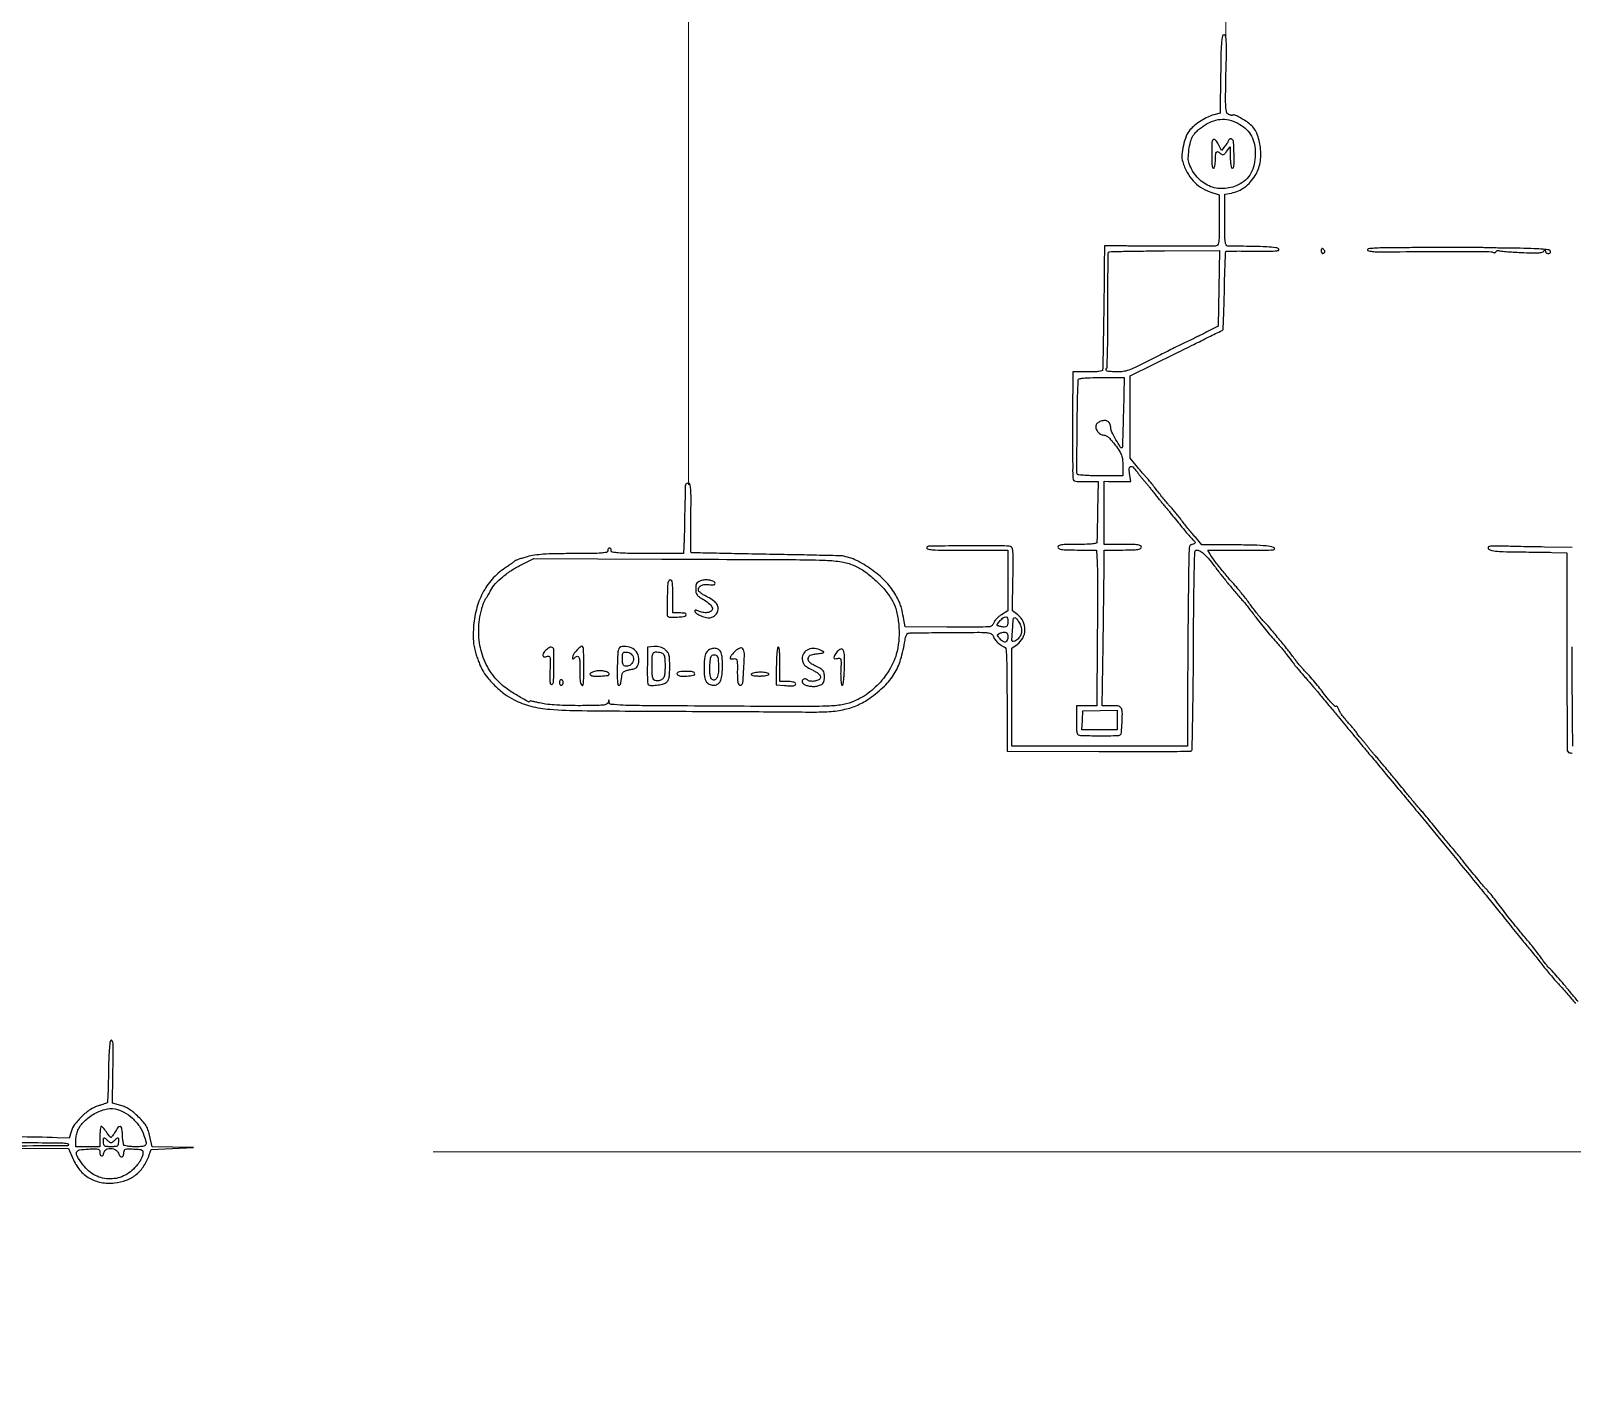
# Model space of a CAD drawing. Header units: millimetres. Extents: x 2712 to 3553, y 1367 to 1961.
# Drawn here: x 3155.6 to 3274.2, y 1607.5 to 1711.9 of the extents above; entities that cross this region are included whole.
import ezdxf

# ---------------------------------------------------------------- set-up
doc = ezdxf.new("R2010")
doc.units = ezdxf.units.MM

msp = doc.modelspace()

# ---------------------------------------------------------------- linework, layer by layer
at = {"lineweight": 15}
for p, q in [((3206.19, 1676.94), (3206.19, 1912.49)), ((3247.53, 1711.25), (3247.53, 1912.61)), ((3186.57, 1625.66), (3380.32, 1625.66))]:
    msp.add_line(p, q, dxfattribs=at)
for points in [[(3073.6, 1749.85, -0.000004), (3073.59, 1745.12, -0.000017)], [(3274.61, 1637.22, -0.00172), (3274.06, 1637.87, 0.002611), (3273.52, 1638.52, 0.003529), (3273.03, 1639.09, 0.002397), (3272.61, 1639.57, 0.038336), (3272.46, 1639.72, -0.040355), (3272.33, 1639.84, -0.010227), (3272.15, 1640.05, -0.010363), (3271.95, 1640.31, -0.010309), (3271.77, 1640.57, 0.013316), (3271.54, 1640.89, 0.005404), (3271.22, 1641.3, 0.005343), (3270.87, 1641.74, 0.006773), (3270.53, 1642.13, -0.007079), (3270.16, 1642.58, -0.003264), (3269.68, 1643.16, -0.003232), (3269.19, 1643.78, -0.004478), (3268.76, 1644.34, 0.003621), (3268.37, 1644.86, 0.004407), (3267.99, 1645.34, 0.003725), (3267.67, 1645.73, 0.030608), (3267.51, 1645.9, -0.026962), (3267.34, 1646.07, -0.002927), (3266.99, 1646.49, -0.003582), (3266.58, 1646.99, -0.002882), (3266.14, 1647.54, 0.001281), (3265.72, 1648.07, 0.001949), (3265.34, 1648.53, 0.000698), (3265.02, 1648.93, 0.050098), (3264.96, 1648.99, -0.046769), (3264.9, 1649.05, -0.000811), (3264.61, 1649.4, -0.002049), (3264.28, 1649.8, -0.001362), (3263.89, 1650.27, 0.001691), (3263.48, 1650.78, 0.001546), (3263.05, 1651.3, 0.001545), (3262.66, 1651.76, 0.00505), (3262.4, 1652.06, -0.00306), (3262.17, 1652.32, -0.001701), (3261.9, 1652.65, -0.001696), (3261.62, 1652.98, -0.002743), (3261.38, 1653.27, 0.001062), (3260.54, 1654.3, 0.001705), (3259.81, 1655.17, 0.001364), (3259.23, 1655.87, 0.015889), (3258.99, 1656.14, -0.01337), (3258.88, 1656.26, -0.00466), (3258.73, 1656.44, -0.004625), (3258.56, 1656.64, -0.005378), (3258.41, 1656.84, 0.003825), (3258.26, 1657.03, 0.004008), (3258.11, 1657.21, 0.003847), (3257.98, 1657.37, 0.017753), (3257.9, 1657.46, -0.020023), (3257.83, 1657.54, -0.006824), (3257.73, 1657.66, -0.006772), (3257.63, 1657.8, -0.007756), (3257.53, 1657.94, 0.017399), (3257.41, 1658.1, 0.005822), (3257.23, 1658.32, 0.005785), (3257.01, 1658.57, 0.006576), (3256.81, 1658.8, -0.017261), (3256.61, 1659.03, -0.016862), (3256.42, 1659.28, -0.017021), (3256.28, 1659.5, -0.058741), (3256.2, 1659.66, 0.028232), (3256.16, 1659.78, 0.05593), (3256.11, 1659.87, 0.097347), (3256.06, 1659.91, 0.34373), (3256.02, 1659.91, -0.386992), (3255.92, 1659.9, -0.02822), (3255.71, 1660.1, -0.022697), (3255.41, 1660.44, -0.00727), (3255.01, 1660.96, 0.009096), (3254.66, 1661.4, 0.006217), (3254.25, 1661.89, 0.006267), (3253.84, 1662.36, 0.011028), (3253.49, 1662.73, -0.0168), (3253.35, 1662.89, -0.006139), (3253.16, 1663.11, -0.006078), (3252.96, 1663.36, -0.007234), (3252.78, 1663.6, 0.010074), (3252.28, 1664.26, 0.004388), (3251.59, 1665.11, 0.004334), (3250.89, 1665.94, 0.011762), (3250.37, 1666.52, -0.013956), (3250.15, 1666.76, -0.006194), (3249.88, 1667.1, -0.006125), (3249.6, 1667.46, -0.008224), (3249.35, 1667.8, 0.008337), (3249.1, 1668.14, 0.00573), (3248.8, 1668.52, 0.005777), (3248.51, 1668.88, 0.011693), (3248.27, 1669.16, -0.009817), (3247.69, 1669.81, -0.007485), (3247.08, 1670.55, -0.006398), (3246.55, 1671.24, -0.039828), (3246.31, 1671.61), (3246.14, 1671.93), (3248.64, 1671.91, 0.003356), (3249.61, 1671.91, 0.005305), (3250.44, 1671.92, 0.001572), (3251.15, 1671.94, 0.190224), (3251.23, 1671.98, 0.577041), (3251.19, 1672.13, 0.037931), (3250.63, 1672.24, 0.021536), (3249.66, 1672.3, 0.006401), (3248.16, 1672.32), (3245.68, 1672.32), (3245.2, 1672.88, -0.006476), (3244.97, 1673.14, -0.002992), (3244.68, 1673.5, -0.002963), (3244.38, 1673.87, -0.004112), (3244.12, 1674.21, 0.005169), (3243.87, 1674.54, 0.005142), (3243.61, 1674.85, 0.005047), (3243.38, 1675.12, 0.020015), (3243.23, 1675.28, -0.021945), (3243.08, 1675.45, -0.004534), (3242.82, 1675.76, -0.004758), (3242.53, 1676.12, -0.004467), (3242.24, 1676.49, 0.002782), (3241.96, 1676.85, 0.004016), (3241.71, 1677.17, 0.002128), (3241.5, 1677.43, 0.064054), (3241.44, 1677.49, -0.053074), (3241.37, 1677.55, -0.002632), (3241.19, 1677.75, -0.004223), (3240.98, 1678, -0.003038), (3240.75, 1678.27), (3240.17, 1678.98), (3240.17, 1682.15), (3240.17, 1685.32), (3243.69, 1687.06, 0.00039), (3245.05, 1687.73, 0.000631), (3246.2, 1688.31, 0.00008), (3247.23, 1688.82, 0.049247), (3247.29, 1688.85, 0.220434), (3247.31, 1688.91, 0.000559), (3247.35, 1689.76, 0.003288), (3247.38, 1690.72, 0.002025), (3247.41, 1691.86, -0.002056), (3247.43, 1692.99, -0.003307), (3247.47, 1693.96, -0.000649), (3247.5, 1694.81, -0.181805), (3247.53, 1694.88, -0.19877), (3247.59, 1694.9, -0.001371), (3248.19, 1694.92, -0.005019), (3248.88, 1694.92, -0.003155), (3249.68, 1694.92, 0.003133), (3250.75, 1694.91, 0.019513), (3251.3, 1694.93, 0.054094), (3251.56, 1694.97, 0.567169), (3251.59, 1695.06, 0.170707), (3251.37, 1695.17, 0.011853), (3250.67, 1695.23, 0.010264), (3249.58, 1695.27, 0.002152), (3247.68, 1695.3, -0.27825), (3247.55, 1695.39, -0.087217), (3247.47, 1695.63, -0.028309), (3247.44, 1696.12, -0.002839), (3247.43, 1697.3), (3247.43, 1699.28), (3247.95, 1699.38, 0.05696), (3248.48, 1699.54, 0.055081), (3248.97, 1699.82, 0.052336), (3249.4, 1700.22, 0.042936), (3249.77, 1700.72, 0.096721), (3250.15, 1701.7, 0.070763), (3250.18, 1702.87, 0.073258), (3249.9, 1703.97, 0.124321), (3249.33, 1704.71, 0.026617), (3248.96, 1704.97, 0.022339), (3248.55, 1705.21, 0.014405), (3248.16, 1705.39, 0.310471), (3248.05, 1705.37, -0.184197), (3248, 1705.35, -0.054583), (3247.92, 1705.36, -0.046703), (3247.82, 1705.38, -0.03586), (3247.72, 1705.43, -0.212247), (3247.58, 1705.61, -0.046107), (3247.52, 1706.01, -0.0184), (3247.5, 1706.75, -0.001803), (3247.53, 1708.56, 0.001862), (3247.57, 1710.29, 0.016695), (3247.55, 1711.05, 0.036336), (3247.5, 1711.45, 0.357557), (3247.38, 1711.55, 0.352189), (3247.25, 1711.45, 0.03253), (3247.19, 1711.03, 0.016374), (3247.14, 1710.25, 0.002), (3247.12, 1708.53), (3247.08, 1705.51), (3246.6, 1705.39, 0.047694), (3246.13, 1705.22, 0.029994), (3245.61, 1704.93, 0.029878), (3245.13, 1704.59, 0.044863), (3244.76, 1704.23, 0.084129), (3244.47, 1703.75, 0.036834), (3244.25, 1703.04, 0.03667), (3244.14, 1702.31, 0.096452), (3244.2, 1701.79, 0.044395), (3244.54, 1700.97, 0.063217), (3245, 1700.32, 0.066662), (3245.57, 1699.83, 0.056834), (3246.29, 1699.48), (3247.01, 1699.23), (3247.01, 1697.27, -0.002225), (3247, 1695.98, -0.038127), (3246.96, 1695.56, -0.161391), (3246.87, 1695.37, -0.187861), (3246.69, 1695.3, -0.006888), (3245.77, 1695.29, -0.000416), (3243, 1695.29, -0.000076), (3239.97, 1695.3, -0.045967), (3239.8, 1695.32, 0.041192), (3239.71, 1695.32, 0.003307), (3239.49, 1695.33, 0.004449), (3239.22, 1695.33, 0.0034), (3238.92, 1695.32), (3238.18, 1695.31), (3238.17, 1693.77, -0.002418), (3238.16, 1692.22, -0.000445), (3238.11, 1689.36, -0.000153), (3238.06, 1686.28, -0.011845), (3238.04, 1685.79, -0.300435), (3237.98, 1685.71, -0.046398), (3237.76, 1685.66, -0.029773), (3237.42, 1685.62, -0.008605), (3236.89, 1685.62), (3235.75, 1685.62), (3235.74, 1684.01, 0.001219), (3235.73, 1682.58, 0.000423), (3235.73, 1680.52, 0.000327), (3235.74, 1678.5, 0.002863), (3235.74, 1677.6, 0.063445), (3235.78, 1677.37, 0.235072), (3235.87, 1677.26, 0.089772), (3236.08, 1677.21, 0.005572), (3236.72, 1677.21), (3237.7, 1677.21), (3237.66, 1674.96, -0.000115), (3237.64, 1674.09, -0.00017), (3237.62, 1673.33, -0.000073), (3237.61, 1672.67, -0.003512), (3237.61, 1672.54, -0.331366), (3237.54, 1672.45, -0.034649), (3237.27, 1672.4, -0.023534), (3236.82, 1672.37, -0.005974), (3236.1, 1672.36, 0.004841), (3235.3, 1672.35, 0.030643), (3234.89, 1672.32, 0.072528), (3234.68, 1672.26, 0.292784), (3234.61, 1672.15, 0.291794), (3234.68, 1672.04, 0.073156), (3234.89, 1671.98, 0.030878), (3235.3, 1671.94, 0.004893), (3236.09, 1671.93), (3237.58, 1671.93), (3237.62, 1670.97, -0.011051), (3237.64, 1670.36, -0.000999), (3237.65, 1668.82, -0.001296), (3237.64, 1666.98, -0.001013), (3237.63, 1664.99), (3237.59, 1659.96), (3236.81, 1659.96), (3236.03, 1659.96), (3236.03, 1658.82, 0.004947), (3236.04, 1658.11, 0.063176), (3236.08, 1657.84, 0.199794), (3236.17, 1657.72, 0.121143), (3236.35, 1657.67, 0.004136), (3237.5, 1657.65, 0.006916), (3238.47, 1657.65, 0.002691), (3239.28, 1657.67, 0.191816), (3239.4, 1657.72, 0.176938), (3239.49, 1657.91, 0.007236), (3239.54, 1658.65, 0.011119), (3239.56, 1659.37, 0.078128), (3239.51, 1659.71, 0.133318), (3239.43, 1659.83, 0.109011), (3239.3, 1659.91, 0.061011), (3239.08, 1659.95, 0.015546), (3238.72, 1659.96), (3238.01, 1659.96), (3238.08, 1664.56, 0.000232), (3238.11, 1666.42, 0.00026), (3238.13, 1668.21, 0.000239), (3238.15, 1669.74, 0.001389), (3238.16, 1670.54), (3238.17, 1671.93), (3239.6, 1671.93, 0.005163), (3240.36, 1671.94, 0.032071), (3240.75, 1671.98, 0.076301), (3240.95, 1672.04, 0.286822), (3241.02, 1672.15, 0.286822), (3240.95, 1672.26, 0.076301), (3240.75, 1672.32, 0.032071), (3240.36, 1672.35, 0.005163), (3239.6, 1672.36), (3238.17, 1672.36), (3238.17, 1674.79), (3238.17, 1677.23), (3238.49, 1677.2, 0.013752), (3238.66, 1677.19, 0.003946), (3238.92, 1677.19, 0.003968), (3239.22, 1677.19, 0.00421), (3239.51, 1677.19), (3240.2, 1677.21), (3240.13, 1677.68, -0.030813), (3240.08, 1678.17, -0.291513), (3240.18, 1678.34, -0.325643), (3240.37, 1678.32, -0.034622), (3240.67, 1677.96, 0.00298), (3240.84, 1677.74, 0.003279), (3241.01, 1677.53, 0.003056), (3241.15, 1677.36, 0.016593), (3241.23, 1677.26, -0.014416), (3241.31, 1677.17, -0.002572), (3241.46, 1676.99, -0.002778), (3241.63, 1676.78, -0.002503), (3241.8, 1676.56, 0.00276), (3242, 1676.31, 0.001878), (3242.21, 1676.04, 0.001892), (3242.43, 1675.78, 0.003801), (3242.6, 1675.57, -0.00335), (3242.8, 1675.33, -0.000727), (3243.15, 1674.91, -0.000758), (3243.54, 1674.42, -0.000725), (3243.95, 1673.93, 0.003491), (3244.33, 1673.46, 0.005254), (3244.67, 1673.06, 0.002265), (3244.97, 1672.72, 0.11293), (3245.04, 1672.67, -0.153526), (3245.13, 1672.59, -0.223371), (3245.15, 1672.49, -0.192456), (3245.07, 1672.4, -0.12472), (3244.94, 1672.36, 0.113347), (3244.86, 1672.34, 0.092906), (3244.78, 1672.29, 0.086824), (3244.73, 1672.21, 0.082765), (3244.71, 1672.11, 0.013963), (3244.67, 1671.15, 0.000973), (3244.63, 1668.43, 0.001429), (3244.6, 1665.28, 0.001259), (3244.58, 1662), (3244.58, 1656.84), (3237.81, 1656.84), (3231.05, 1656.85), (3231.06, 1660.61), (3231.07, 1664.38), (3231.47, 1664.66, 0.116196), (3231.9, 1665.16, 0.118982), (3232.07, 1665.79, 0.118001), (3231.93, 1666.43, 0.112979), (3231.51, 1666.95), (3231.12, 1667.26), (3231.15, 1669.74, 0.001613), (3231.16, 1671.39, 0.029993), (3231.13, 1671.91, 0.134365), (3231.04, 1672.14, 0.225003), (3230.86, 1672.23, 0.009079), (3229.4, 1672.26, 0.002683), (3227.15, 1672.25, 0.000322), (3224.66, 1672.22, 0.196078), (3224.54, 1672.17, 0.550451), (3224.57, 1672.03, 0.065024), (3224.95, 1671.95, 0.019359), (3225.82, 1671.91, 0.002456), (3227.69, 1671.91), (3230.76, 1671.92), (3230.76, 1669.59), (3230.76, 1667.25), (3230.27, 1666.95, 0.028163), (3230.07, 1666.82, 0.028285), (3229.9, 1666.66, 0.029485), (3229.76, 1666.5, 0.09182), (3229.69, 1666.38, -0.049139), (3229.65, 1666.28, -0.042544), (3229.58, 1666.17, -0.044707), (3229.5, 1666.09, -0.088197), (3229.43, 1666.05, -0.087088), (3229.28, 1666.02, -0.001119), (3228.36, 1666, -0.003214), (3227.29, 1666, -0.002098), (3226.05, 1666), (3222.86, 1666.02), (3222.75, 1666.59, 0.006056), (3222.62, 1667.28, 0.028376), (3222.51, 1667.67, 0.03495), (3222.38, 1668, 0.012455), (3222.13, 1668.46, 0.062475), (3221.42, 1669.43, 0.042265), (3220.4, 1670.34, 0.042459), (3219.25, 1671.06, 0.06611), (3218.15, 1671.45, 0.045749), (3217.93, 1671.48, 0.000419), (3216.27, 1671.52, 0.001425), (3214.37, 1671.56, 0.00092), (3212.16, 1671.6, -0.000861), (3209.97, 1671.64, -0.001413), (3208.12, 1671.68, -0.000123), (3206.46, 1671.72, -0.177557), (3206.4, 1671.74, -0.210744), (3206.38, 1671.79, -0.000644), (3206.37, 1672.55, -0.003479), (3206.37, 1673.41, -0.00215), (3206.38, 1674.43, 0.0022), (3206.39, 1675.94, 0.018989), (3206.37, 1676.61, 0.043689), (3206.31, 1676.97, 0.343746), (3206.19, 1677.06, 0.077446), (3206.1, 1677.05, 0.08623), (3206.03, 1677.01, 0.09528), (3205.97, 1676.95, 0.122323), (3205.95, 1676.89, 0.006806), (3205.95, 1676.76, 0.000174), (3205.94, 1676.17, 0.000371), (3205.92, 1675.49, 0.000253), (3205.9, 1674.71, -0.000497), (3205.89, 1673.91, -0.00058), (3205.87, 1673.15, -0.000513), (3205.85, 1672.5, -0.003522), (3205.84, 1672.19), (3205.82, 1671.65), (3203.04, 1671.66, -0.002418), (3201.54, 1671.67, -0.015796), (3200.79, 1671.71, -0.025491), (3200.35, 1671.76, -0.362972), (3200.26, 1671.87, 0.068514), (3200.25, 1671.95, 0.084902), (3200.22, 1672.02, 0.099843), (3200.17, 1672.06, 0.141003), (3200.12, 1672.08, 0.148195), (3200.07, 1672.06, 0.098894), (3200.02, 1672.01, 0.082425), (3199.99, 1671.94, 0.064853), (3199.98, 1671.86, -0.351729), (3199.88, 1671.75, -0.034471), (3199.5, 1671.69, -0.017663), (3198.8, 1671.66, -0.002366), (3197.31, 1671.65, 0.004186), (3195.95, 1671.64, 0.012733), (3195.03, 1671.6, 0.018518), (3194.35, 1671.53, 0.03203), (3193.79, 1671.41, 0.006187), (3193.45, 1671.31, 0.008898), (3193.16, 1671.22, 0.005349), (3192.91, 1671.13, 0.126002), (3192.85, 1671.09, -0.055641), (3192.8, 1671.04, -0.002575), (3192.59, 1670.89, -0.004245), (3192.35, 1670.72, -0.003031), (3192.07, 1670.53, 0.063648), (3191.1, 1669.69, 0.060682), (3190.36, 1668.62, 0.05794), (3189.88, 1667.35, 0.049409), (3189.66, 1665.94, 0.012645), (3189.64, 1665.32, 0.024115), (3189.66, 1664.83, 0.027928), (3189.73, 1664.39, 0.026004), (3189.84, 1663.95, 0.009024), (3189.96, 1663.62, 0.007367), (3190.09, 1663.27, 0.007454), (3190.22, 1662.95, 0.019319), (3190.33, 1662.72, 0.055256), (3190.74, 1662.12, 0.027898), (3191.37, 1661.44, 0.027719), (3192.09, 1660.83, 0.044281), (3192.78, 1660.41, 0.054947), (3194.07, 1659.92, 0.044091), (3195.53, 1659.68, 0.015975), (3197.99, 1659.58, 0.001221), (3204.64, 1659.53, -0.000142), (3208.29, 1659.52, -0.000187), (3211.62, 1659.5, -0.000135), (3214.41, 1659.48, -0.001802), (3215.44, 1659.47, 0.018522), (3217.02, 1659.51, 0.040746), (3218.22, 1659.68, 0.050236), (3219.21, 1660.01, 0.048161), (3220.13, 1660.53, 0.035908), (3221.26, 1661.47, 0.065544), (3222.02, 1662.4, 0.064387), (3222.51, 1663.51, 0.033483), (3222.85, 1664.99, -0.028889), (3222.89, 1665.19, -0.040246), (3222.96, 1665.37, -0.045804), (3223.03, 1665.5, -0.213737), (3223.11, 1665.54, -0.023747), (3223.24, 1665.55, -0.000255), (3224.14, 1665.56, -0.000806), (3225.18, 1665.58, -0.000524), (3226.39, 1665.59, -0.001419), (3228.41, 1665.6, -0.02183), (3229.1, 1665.58, -0.075549), (3229.44, 1665.5, -0.208101), (3229.62, 1665.32, 0.067139), (3229.75, 1665.07, 0.042797), (3229.97, 1664.82, 0.043055), (3230.23, 1664.61, 0.073447), (3230.47, 1664.49, -0.295807), (3230.6, 1664.35, -0.016702), (3230.65, 1663.73, -0.01164), (3230.68, 1662.67, -0.001561), (3230.69, 1660.45), (3230.69, 1656.47), (3237.74, 1656.44, 0.001428), (3240.45, 1656.43, 0.002328), (3242.74, 1656.44, 0.000307), (3244.79, 1656.46, 0.196136), (3244.89, 1656.51, 0.193921), (3244.93, 1656.61, 0.000263), (3244.97, 1658.81, 0.002142), (3245.01, 1661.29, 0.001312), (3245.03, 1664.21, -0.001417), (3245.05, 1667.31, -0.002938), (3245.08, 1669.74, -0.000472), (3245.13, 1671.78, -0.253761), (3245.19, 1671.88, -0.249971), (3245.42, 1671.9, -0.065738), (3245.75, 1671.7, -0.042573), (3246.15, 1671.3, -0.016382), (3246.65, 1670.68, 0.005008), (3247.15, 1670.03, 0.005237), (3247.66, 1669.39, 0.004934), (3248.21, 1668.74, 0.00356), (3248.84, 1668.02, -0.010119), (3249.03, 1667.8, -0.003525), (3249.28, 1667.47, -0.003499), (3249.56, 1667.11, -0.004074), (3249.82, 1666.76, 0.006063), (3250.26, 1666.19, 0.008075), (3250.67, 1665.68, 0.008517), (3251.07, 1665.21, 0.008289), (3251.5, 1664.75, -0.013715), (3251.63, 1664.6, -0.005018), (3251.82, 1664.37, -0.00497), (3252.02, 1664.12, -0.005931), (3252.21, 1663.88, 0.00249), (3252.62, 1663.34, 0.007223), (3252.91, 1662.97, 0.007909), (3253.19, 1662.63, 0.003517), (3253.58, 1662.18, -0.001645), (3253.8, 1661.93, -0.001358), (3254.03, 1661.67, -0.001371), (3254.24, 1661.42, -0.00367), (3254.39, 1661.25, -0.000099), (3254.56, 1661.04, -0.000018), (3254.88, 1660.66, -0.000019), (3255.25, 1660.21, -0.000017), (3255.64, 1659.75, -0.000054), (3256.26, 1659, -0.000097), (3256.77, 1658.38, -0.000082), (3257.34, 1657.7, -0.000027), (3258.17, 1656.7, 0.000458), (3258.43, 1656.38, 0.000187), (3258.8, 1655.94, 0.000185), (3259.19, 1655.48, 0.000237), (3259.55, 1655.05, -0.000362), (3260.78, 1653.57, -0.000492), (3261.89, 1652.24, -0.000544), (3262.89, 1651.03, -0.000724), (3263.8, 1649.93, -0.000172), (3265.77, 1647.53, -0.000579), (3267.05, 1645.96, -0.000868), (3268, 1644.8, -0.001356), (3268.81, 1643.79, 0.000851), (3269.27, 1643.22, 0.000665), (3269.78, 1642.6, 0.000672), (3270.24, 1642.02, 0.001645), (3270.59, 1641.6, -0.002334), (3270.91, 1641.22, -0.001561), (3271.26, 1640.78, -0.001572), (3271.61, 1640.35, -0.003093), (3271.88, 1640, 0.007549), (3272.14, 1639.67, 0.004418), (3272.47, 1639.28, 0.004417), (3272.8, 1638.89, 0.007486), (3273.09, 1638.58, -0.006459), (3273.38, 1638.26, -0.003431), (3273.74, 1637.85, -0.003414), (3274.09, 1637.43, -0.005293), (3274.4, 1637.06, 0.004002)], [(3274.16, 1672.13), (3272.02, 1672.16, -0.000967), (3271.12, 1672.17, -0.00089), (3270.2, 1672.19, -0.000888), (3269.38, 1672.21, -0.002944), (3268.84, 1672.23, 0.007775), (3268.44, 1672.23, 0.011529), (3268.09, 1672.23, 0.006812), (3267.8, 1672.21, 0.181125), (3267.73, 1672.18, 0.430839), (3267.73, 1672.02, 0.133118), (3267.97, 1671.9, 0.038715), (3268.57, 1671.82, 0.008103), (3269.63, 1671.79, -0.000524), (3270.41, 1671.78, -0.00042), (3271.25, 1671.77, -0.000424), (3272.02, 1671.76, -0.001079), (3272.59, 1671.75), (3273.73, 1671.72), (3273.74, 1664.24, 0.00024), (3273.75, 1661.35, 0.00038), (3273.76, 1658.88, 0.000076), (3273.77, 1656.7, 0.018475), (3273.78, 1656.51, 0.282869), (3273.88, 1656.37, 0.070639), (3274.16, 1656.3, 0.024401)], [(3274.2, 1656.85, -0.000151), (3274.18, 1659.07, -0.001627), (3274.16, 1661.56, -0.000991), (3274.16, 1664.49)], [(3152.02, 1626.4, -0.00009), (3157.13, 1626.35, -0.005863), (3158.02, 1626.34, -0.031564), (3158.41, 1626.3, -0.368206), (3158.51, 1626.19, -0.412625), (3158.44, 1626.12, -0.000034), (3150.01, 1626.07, -0.000778)], [(3124.77, 1625.94), (3158.51, 1625.9), (3158.84, 1625.15, 0.067642), (3159.39, 1624.25, 0.08785), (3160.12, 1623.63, 0.08875), (3161.02, 1623.3, 0.07056), (3162.05, 1623.26, 0.065407), (3162.96, 1623.47, 0.078768), (3163.73, 1623.91, 0.078582), (3164.32, 1624.57, 0.064715), (3164.73, 1625.42), (3164.87, 1625.83), (3166.5, 1625.91), (3168.13, 1625.99), (3166.53, 1626.02), (3164.94, 1626.04), (3164.78, 1626.83, 0.028237), (3164.66, 1627.27, 0.052717), (3164.51, 1627.61, 0.046643), (3164.28, 1627.93, 0.017671), (3163.9, 1628.33, 0.019862), (3163.54, 1628.67, 0.032063), (3163.2, 1628.92, 0.036745), (3162.88, 1629.1, 0.0424), (3162.54, 1629.22), (3161.9, 1629.39), (3161.93, 1631.53, 0.000948), (3161.95, 1633.4, 0.017158), (3161.94, 1633.99, 0.113202), (3161.88, 1634.2, 0.497383), (3161.77, 1634.21, 0.171852), (3161.7, 1634.07, 0.007442), (3161.65, 1633.49, 0.010695), (3161.61, 1632.74, 0.005019), (3161.59, 1631.77, -0.002674), (3161.57, 1630.89, -0.004305), (3161.55, 1630.14, -0.000956), (3161.52, 1629.48, -0.217864), (3161.49, 1629.43, -0.082481), (3161.44, 1629.4, -0.003985), (3161.26, 1629.34, -0.006407), (3161.05, 1629.27, -0.004567), (3160.8, 1629.19, 0.081187), (3160.2, 1628.91, 0.039695), (3159.55, 1628.38, 0.039689), (3158.99, 1627.75, 0.093127), (3158.71, 1627.2), (3158.57, 1626.71), (3157.65, 1626.74, 0.005226), (3154.56, 1626.8, 0.000148), (3141.27, 1626.93, 0.000324)]]:
    msp.add_lwpolyline(points, format="xyb")
for points in [[(3244.99, 1703.77, -0.05649), (3245.13, 1703.96, -0.021586), (3245.36, 1704.2, -0.02105), (3245.64, 1704.43, -0.024229), (3245.93, 1704.62, -0.057203), (3246.6, 1704.94, -0.076673), (3247.26, 1705.05, -0.077386), (3247.92, 1704.96, -0.059554), (3248.59, 1704.66, -0.06096), (3249.13, 1704.25, -0.079952), (3249.5, 1703.75, -0.074887), (3249.71, 1703.14, -0.046443), (3249.78, 1702.37, -0.050146), (3249.69, 1701.56, -0.075499), (3249.44, 1700.9, -0.082465), (3249.03, 1700.38, -0.073499), (3248.46, 1700, -0.098679), (3247.32, 1699.72, -0.115352), (3246.23, 1699.92, -0.112338), (3245.32, 1700.6, -0.089927), (3244.7, 1701.65, -0.093058), (3244.63, 1702.06, -0.028082), (3244.68, 1702.69, -0.028792), (3244.81, 1703.33, -0.069909)], [(3246.58, 1701.29, 0.31052), (3246.63, 1701.33, 0.036969), (3246.68, 1701.48, 0.033738), (3246.71, 1701.69, 0.020945), (3246.72, 1701.93, -0.018487), (3246.74, 1702.36, -0.163092), (3246.81, 1702.53, -0.358829), (3246.93, 1702.55, -0.064066), (3247.13, 1702.4, 0.094252), (3247.23, 1702.33, 0.198205), (3247.33, 1702.33, 0.113218), (3247.43, 1702.4, 0.022305), (3247.58, 1702.57), (3247.86, 1702.93), (3247.86, 1702.11, 0.016355), (3247.87, 1701.8, 0.026672), (3247.9, 1701.53, 0.025012), (3247.95, 1701.33, 0.335508), (3248, 1701.29, 0.405624), (3248.14, 1701.42, 0.010412), (3248.15, 1702.36, 0.011629), (3248.11, 1703.29, 0.244314), (3247.98, 1703.52, 0.087829), (3247.91, 1703.55, 0.117446), (3247.84, 1703.54, 0.12886), (3247.79, 1703.51, 0.118537), (3247.75, 1703.46, -0.04958), (3247.71, 1703.37, -0.013339), (3247.64, 1703.25, -0.013374), (3247.54, 1703.11, -0.013477), (3247.44, 1702.98), (3247.19, 1702.66), (3246.95, 1703.12, 0.029269), (3246.85, 1703.29, 0.047252), (3246.74, 1703.42, 0.061804), (3246.64, 1703.5, 0.280613), (3246.57, 1703.5, 0.250896), (3246.45, 1703.29, 0.009172), (3246.44, 1702.35, 0.008168), (3246.46, 1701.41, 0.403876)], [(3254.99, 1694.74, 0.092995), (3255.04, 1694.75, 0.096318), (3255.09, 1694.78, 0.099231), (3255.12, 1694.82, 0.105429), (3255.13, 1694.87, 0.089642), (3255.12, 1694.93, 0.053229), (3255.09, 1694.99, 0.051032), (3255.04, 1695.05, 0.06081), (3254.99, 1695.09, 0.139169), (3254.93, 1695.11, 0.191142), (3254.89, 1695.09, 0.138808), (3254.86, 1695.04, 0.066118), (3254.84, 1694.96, 0.062283), (3254.86, 1694.87, 0.080552), (3254.89, 1694.8, 0.097988), (3254.93, 1694.75, 0.153634)], [(3259.01, 1694.87, 0.002041), (3259.33, 1694.87, 0.000599), (3259.82, 1694.87, 0.000601), (3260.37, 1694.87, 0.000645), (3260.9, 1694.87, -0.000399), (3264.74, 1694.88, -0.002638), (3266.66, 1694.88, -0.00151), (3267.91, 1694.87, -0.135752), (3268.09, 1694.81, 0.108939), (3268.15, 1694.79, 0.099762), (3268.21, 1694.8, 0.095336), (3268.27, 1694.83, 0.089947), (3268.31, 1694.88, -0.075347), (3268.36, 1694.93, -0.08895), (3268.41, 1694.96, -0.100708), (3268.47, 1694.97, -0.129119), (3268.52, 1694.96, 0.114621), (3268.61, 1694.93, 0.002489), (3269.07, 1694.88, 0.005566), (3269.62, 1694.84, 0.003713), (3270.24, 1694.81, 0.005329), (3271.05, 1694.77, 0.022105), (3271.53, 1694.78, 0.033735), (3271.84, 1694.82, 0.205535), (3271.97, 1694.91, -0.013971), (3272.03, 1695, -0.229205), (3272.06, 1695.02, -0.394184), (3272.08, 1695, -0.026236), (3272.09, 1694.91, 0.125291), (3272.1, 1694.85, 0.099417), (3272.15, 1694.79, 0.089023), (3272.23, 1694.75, 0.077267), (3272.31, 1694.74, 0.081814), (3272.4, 1694.75, 0.123964), (3272.46, 1694.79, 0.143626), (3272.49, 1694.85, 0.126183), (3272.48, 1694.91, 0.280797), (3272.37, 1695, 0.015793), (3271.92, 1695.06, 0.015019), (3271.24, 1695.1, 0.003957), (3270.15, 1695.13, -0.000249), (3269.26, 1695.14, -0.000348), (3268.47, 1695.15, -0.000209), (3267.8, 1695.17, -0.004538), (3267.6, 1695.17, 0.008298), (3267.18, 1695.18, 0.000169), (3265.08, 1695.19, 0.000185), (3263, 1695.19, 0.007449), (3262.54, 1695.18, -0.005482), (3262.39, 1695.18, -0.000199), (3261.81, 1695.18, -0.000364), (3261.13, 1695.17, -0.000256), (3260.37, 1695.17, 0.005495), (3259.54, 1695.16, 0.01282), (3258.93, 1695.13, 0.007907), (3258.47, 1695.09, 0.383002), (3258.41, 1695.02, 0.299924), (3258.44, 1694.97, 0.040392), (3258.59, 1694.92, 0.035761), (3258.78, 1694.89, 0.022395)], [(3238.45, 1690.38, -0.001556), (3238.45, 1692.07, -0.002531), (3238.46, 1693.5, -0.000364), (3238.48, 1694.77, -0.194876), (3238.51, 1694.84, -0.192767), (3238.58, 1694.87, -0.000388), (3239.8, 1694.9, -0.002605), (3241.18, 1694.92, -0.001603), (3242.8, 1694.93), (3247.02, 1694.96), (3246.98, 1692.05), (3246.94, 1689.14), (3246.06, 1688.7, -0.00138), (3245.7, 1688.51, -0.001417), (3245.35, 1688.34, -0.00137), (3245.04, 1688.18, -0.006001), (3244.85, 1688.1, 0.006606), (3244.4, 1687.88, 0.00117), (3243.55, 1687.47, 0.00116), (3242.5, 1686.94, 0.000718), (3241.26, 1686.31, -0.007344), (3240.43, 1685.91, -0.036184), (3239.94, 1685.72, -0.053315), (3239.53, 1685.64, -0.029366), (3239.01, 1685.63, -0.009159), (3238.6, 1685.65, -0.051874), (3238.39, 1685.69, -0.191297), (3238.31, 1685.75, -0.316872), (3238.32, 1685.83, 0.165348), (3238.38, 1686, 0.002096), (3238.42, 1687.13, 0.005313), (3238.44, 1688.55, 0.002471)], [(3236.17, 1685.01, -0.339215), (3236.24, 1685.1, -0.027523), (3236.56, 1685.15, -0.020205), (3237.08, 1685.18, -0.004904), (3237.93, 1685.19), (3239.69, 1685.19), (3239.64, 1682.52, -0.001528), (3239.61, 1681.5, -0.002485), (3239.59, 1680.63, -0.000359), (3239.56, 1679.85, -0.189087), (3239.54, 1679.81, -0.481633), (3239.43, 1679.82, -0.00877), (3239.07, 1680.41, -0.014071), (3238.75, 1681, -0.106601), (3238.67, 1681.3, 0.04255), (3238.66, 1681.44, 0.034587), (3238.62, 1681.57, 0.0358), (3238.56, 1681.7, 0.072431), (3238.5, 1681.78, 0.179567), (3238.29, 1681.88, 0.07916), (3237.99, 1681.85, 0.07814), (3237.7, 1681.73, 0.16425), (3237.55, 1681.55, 0.152309), (3237.53, 1681.3, 0.101105), (3237.65, 1681.04, 0.098335), (3237.87, 1680.84, 0.135186), (3238.13, 1680.77, -0.126727), (3238.31, 1680.72, -0.053255), (3238.51, 1680.58, -0.038214), (3238.74, 1680.34, -0.016179), (3239.02, 1679.99, -0.015503), (3239.34, 1679.53, -0.055796), (3239.5, 1679.21, -0.063569), (3239.57, 1678.89, -0.024347), (3239.6, 1678.42), (3239.6, 1677.63), (3237.91, 1677.63, -0.005785), (3237.26, 1677.64, -0.008787), (3236.69, 1677.67, -0.004215), (3236.21, 1677.7, -0.179453), (3236.12, 1677.74, -0.200338), (3236.06, 1677.87, -0.000269), (3236.08, 1680.77, -0.002436), (3236.11, 1683.37, -0.008966)], [(3190.29, 1667.4, -0.015563), (3190.37, 1667.65, -0.015512), (3190.46, 1667.9, -0.015543), (3190.55, 1668.11, -0.057083), (3190.63, 1668.23, 0.023836), (3190.71, 1668.34, 0.008998), (3190.81, 1668.5, 0.008889), (3190.91, 1668.68, 0.010711), (3191, 1668.85, -0.073352), (3191.34, 1669.33, -0.030349), (3191.91, 1669.87, -0.028775), (3192.62, 1670.39, -0.029747), (3193.38, 1670.82), (3194.29, 1671.27), (3204.15, 1671.23, -0.000193), (3214.14, 1671.19, -0.006203), (3216.57, 1671.15, -0.026763), (3217.84, 1671.04, -0.056954), (3218.78, 1670.8, -0.056744), (3219.57, 1670.4, -0.03183), (3220.42, 1669.74, -0.031211), (3221.21, 1668.96, -0.041914), (3221.81, 1668.15, -0.071234), (3222.13, 1667.44, -0.037208), (3222.33, 1666.48, -0.03533), (3222.39, 1665.42, -0.038585), (3222.29, 1664.4, -0.075298), (3221.87, 1663.13, -0.058796), (3221.07, 1661.91, -0.058125), (3219.99, 1660.9, -0.069397), (3218.76, 1660.24, -0.053189), (3217.88, 1660.01, -0.029472), (3216.77, 1659.92, -0.007747), (3214.7, 1659.89, -0.000314), (3207.21, 1659.93, -0.000658), (3202.84, 1659.96, -0.008108), (3201.17, 1659.99, -0.012839), (3200.26, 1660.06, -0.368763), (3200.1, 1660.21, 0.002113), (3200.09, 1660.38, 0.392517), (3200.08, 1660.39, 0.339035), (3200.07, 1660.38, 0.001923), (3200.02, 1660.21, -0.242134), (3199.9, 1660.07, -0.064494), (3199.6, 1660, -0.024387), (3199.04, 1659.97, -0.002636), (3197.72, 1659.96, -0.006125), (3196.71, 1659.98, -0.010499), (3195.87, 1660.02, -0.012255), (3195.2, 1660.08, -0.035993), (3194.74, 1660.17, 0.007076), (3194.45, 1660.24, 0.012122), (3194.21, 1660.29, 0.006002), (3194.01, 1660.32, 0.461705), (3193.99, 1660.3, -0.573313), (3193.89, 1660.25, -0.006082), (3193.07, 1660.72, -0.013198), (3192.27, 1661.23, -0.040145), (3191.77, 1661.63, -0.073002), (3190.82, 1662.8, -0.070275), (3190.24, 1664.21, -0.067669), (3190.06, 1665.78, -0.059962)], [(3204.67, 1666.78, 0.06978), (3204.77, 1666.77, 0.010024), (3204.97, 1666.76, 0.011217), (3205.21, 1666.77, 0.009372), (3205.47, 1666.78, 0.02575), (3205.91, 1666.84, 0.360879), (3206.01, 1666.96, 0.384615), (3205.91, 1667.07, 0.026312), (3205.47, 1667.09), (3204.99, 1667.09), (3204.99, 1668.31, 0.007363), (3204.98, 1669.08, 0.044762), (3204.94, 1669.48, 0.195914), (3204.84, 1669.61, 0.358377), (3204.72, 1669.6, 0.187046), (3204.6, 1669.32, 0.006708), (3204.56, 1668.15, 0.005122), (3204.55, 1666.95, 0.322394)], [(3207.18, 1666.86, 0.050812), (3207.59, 1666.74, 0.09795), (3207.93, 1666.74, 0.119569), (3208.19, 1666.86, 0.101732), (3208.39, 1667.1, 0.116434), (3208.48, 1667.43, 0.144584), (3208.4, 1667.73, 0.100954), (3208.13, 1668.02, 0.038197), (3207.66, 1668.31, -0.019333), (3207.39, 1668.46, -0.027028), (3207.17, 1668.61, -0.02595), (3207, 1668.75, -0.205989), (3206.96, 1668.84, -0.132823), (3207.02, 1669.06, -0.139965), (3207.18, 1669.21, -0.106452), (3207.43, 1669.28, -0.055812), (3207.76, 1669.27, 0.023385), (3207.97, 1669.24, 0.05814), (3208.12, 1669.25, 0.100154), (3208.21, 1669.29, 0.257091), (3208.24, 1669.35, 0.28902), (3208.15, 1669.5, 0.063872), (3207.84, 1669.6, 0.056984), (3207.46, 1669.63, 0.075323), (3207.12, 1669.56, 0.05197), (3206.93, 1669.47, 0.121167), (3206.82, 1669.36, 0.103842), (3206.76, 1669.2, 0.032193), (3206.75, 1668.95, 0.047818), (3206.77, 1668.67, 0.112735), (3206.86, 1668.48, 0.08264), (3207.03, 1668.31, 0.017905), (3207.39, 1668.09, -0.04462), (3207.84, 1667.76, -0.152403), (3208.03, 1667.46, -0.305164), (3207.95, 1667.24, -0.133134), (3207.64, 1667.12, -0.040907), (3207.48, 1667.11, -0.028803), (3207.29, 1667.13, -0.029206), (3207.11, 1667.17, -0.052746), (3206.97, 1667.23, 0.021691), (3206.83, 1667.29, 0.100199), (3206.74, 1667.31, 0.237836), (3206.69, 1667.29, 0.16189), (3206.68, 1667.23, 0.204217), (3206.71, 1667.16, 0.034965), (3206.82, 1667.06, 0.033199), (3206.99, 1666.95, 0.024175)], [(3230.17, 1666.5, -0.043162), (3230.41, 1666.73, -0.190603), (3230.6, 1666.79, -0.297915), (3230.72, 1666.7, -0.085975), (3230.76, 1666.46, -0.052887), (3230.73, 1666.19, -0.179876), (3230.64, 1666.05, -0.176851), (3230.48, 1666, -0.050836), (3230.21, 1666.04, -0.012156), (3229.97, 1666.11, -0.301261), (3229.93, 1666.17, -0.199511), (3229.95, 1666.24, -0.005673)], [(3231.18, 1666.63, -0.274008), (3231.24, 1666.72, -0.283304), (3231.35, 1666.71, -0.080039), (3231.51, 1666.54, -0.02708), (3231.69, 1666.23, -0.087434), (3231.8, 1665.87, -0.099521), (3231.78, 1665.5, -0.103041), (3231.61, 1665.18, -0.100413), (3231.34, 1664.95, -0.065562), (3231.17, 1664.89, -0.383788), (3231.09, 1664.93, -0.097763), (3231.07, 1665.09, -0.004702), (3231.1, 1665.62, 0.00024), (3231.13, 1665.95, 0.000294), (3231.15, 1666.26, 0.000244), (3231.17, 1666.52, 0.00212)], [(3230.63, 1665.58, -0.188439), (3230.73, 1665.45, -0.080822), (3230.76, 1665.23, -0.079126), (3230.71, 1665, -0.1642), (3230.59, 1664.87, -0.186396), (3230.51, 1664.85, -0.076942), (3230.4, 1664.89, -0.059802), (3230.27, 1664.97, -0.040147), (3230.16, 1665.1, -0.009978), (3229.98, 1665.32, -0.182234), (3229.96, 1665.41, -0.268355), (3230, 1665.47, -0.021877), (3230.19, 1665.55, -0.033242), (3230.32, 1665.59, -0.035874), (3230.45, 1665.61, -0.038506), (3230.56, 1665.61, -0.119967)], [(3195.28, 1663.74, -0.112042), (3195.45, 1663.76, -0.292754), (3195.53, 1663.68, -0.076019), (3195.56, 1663.48, -0.004911), (3195.55, 1662.86, 0.003049), (3195.53, 1662.05, 0.034586), (3195.55, 1661.73, 0.175511), (3195.6, 1661.61, 0.339572), (3195.7, 1661.6, 0.252234), (3195.82, 1661.81, 0.005178), (3195.84, 1663.02, 0.005133), (3195.84, 1664.24, 0.256642), (3195.72, 1664.44, 0.254442), (3195.55, 1664.45, 0.054787), (3195.29, 1664.29, 0.054294), (3195.06, 1664.06, 0.174711), (3194.99, 1663.86, 0.097292), (3195.01, 1663.77, 0.200659), (3195.06, 1663.72, 0.136722), (3195.15, 1663.71, 0.038656)], [(3197.44, 1663.64, -0.117746), (3197.64, 1663.76, -0.392692), (3197.76, 1663.7, -0.089407), (3197.83, 1663.41, -0.008482), (3197.84, 1662.67, 0.016235), (3197.86, 1661.88, 0.129824), (3197.98, 1661.54, 0.695826), (3198.09, 1661.57, 0.025016), (3198.14, 1662.21, 0.007548), (3198.15, 1663, 0.009476), (3198.14, 1663.74, 0.004374), (3198.11, 1664.38, 0.184123), (3198.05, 1664.5, 0.387958), (3197.92, 1664.51, 0.027308), (3197.62, 1664.23, 0.03029), (3197.34, 1663.9, 0.162801), (3197.27, 1663.69, 0.033605), (3197.28, 1663.58, 0.301521), (3197.3, 1663.55, 0.242845), (3197.35, 1663.56, 0.024376)], [(3200.83, 1661.53, 0.116479), (3200.88, 1661.54, 0.091018), (3200.94, 1661.58, 0.084005), (3200.97, 1661.64, 0.079328), (3200.99, 1661.71, -0.009119), (3201, 1661.79, -0.006205), (3201.01, 1661.88, -0.006254), (3201.03, 1661.96, -0.012489), (3201.04, 1662.03, 0.014804), (3201.05, 1662.1, 0.005856), (3201.07, 1662.2, 0.005789), (3201.08, 1662.3, 0.007219), (3201.1, 1662.4, -0.159501), (3201.14, 1662.51, -0.086345), (3201.25, 1662.6, -0.05909), (3201.43, 1662.67, -0.026337), (3201.68, 1662.73, 0.026035), (3201.98, 1662.79, 0.083598), (3202.16, 1662.87, 0.112367), (3202.27, 1662.99, 0.070367), (3202.34, 1663.17, 0.112722), (3202.35, 1663.73, 0.138484), (3202.12, 1664.19, 0.135278), (3201.67, 1664.46, 0.105405), (3201.09, 1664.5, 0.133107), (3200.9, 1664.42, 0.165805), (3200.8, 1664.26, 0.050289), (3200.75, 1663.92, 0.003703), (3200.72, 1662.99, 0.007079), (3200.71, 1662.36, 0.018132), (3200.73, 1661.91, 0.016231), (3200.76, 1661.59, 0.37436)], [(3203.08, 1661.61, 0.19438), (3203.28, 1661.52, 0.027199), (3203.74, 1661.54, 0.030713), (3204.2, 1661.61, 0.104691), (3204.47, 1661.73, 0.097447), (3204.62, 1661.89, 0.08233), (3204.7, 1662.09, 0.045764), (3204.74, 1662.41, 0.00984), (3204.75, 1662.96, 0.00955), (3204.74, 1663.55, 0.055344), (3204.69, 1663.86, 0.09597), (3204.59, 1664.06, 0.0621), (3204.41, 1664.26, 0.050464), (3204.22, 1664.38, 0.052248), (3204.02, 1664.46, 0.049736), (3203.8, 1664.5, 0.038788), (3203.55, 1664.5), (3203.04, 1664.45), (3203.03, 1663.07, 0.005113), (3203.02, 1662.53, 0.007865), (3203.04, 1662.07, 0.003375), (3203.06, 1661.67, 0.184882)], [(3207.59, 1661.78, 0.13109), (3207.85, 1661.58, 0.127304), (3208.18, 1661.53, 0.131828), (3208.48, 1661.65, 0.145207), (3208.67, 1661.9, 0.069122), (3208.78, 1662.36, 0.022788), (3208.81, 1663.05, 0.021288), (3208.78, 1663.73, 0.100939), (3208.67, 1664.11, 0.147558), (3208.47, 1664.3, 0.120316), (3208.19, 1664.37, 0.10897), (3207.88, 1664.31, 0.104251), (3207.62, 1664.12, 0.151482), (3207.45, 1663.74, 0.029558), (3207.39, 1662.97, 0.030143), (3207.42, 1662.2, 0.137044)], [(3209.67, 1663.57, -0.143694), (3209.82, 1663.56, -0.248147), (3209.91, 1663.47, -0.065765), (3209.95, 1663.23, -0.005022), (3209.95, 1662.59, 0.007797), (3209.96, 1662.04, 0.042184), (3210, 1661.74, 0.09933), (3210.06, 1661.59, 0.248682), (3210.17, 1661.53, 0.138195), (3210.25, 1661.55, 0.102609), (3210.32, 1661.62, 0.084394), (3210.37, 1661.72, 0.060012), (3210.39, 1661.85, -0.00498), (3210.4, 1662.03, -0.000951), (3210.42, 1662.36, -0.001014), (3210.44, 1662.75, -0.000932), (3210.47, 1663.15, 0.019509), (3210.49, 1663.97, 0.148075), (3210.38, 1664.33, 0.368699), (3210.15, 1664.39, 0.080987), (3209.79, 1664.15, 0.021585), (3209.5, 1663.84, 0.129547), (3209.4, 1663.65, 0.430269), (3209.46, 1663.56, 0.101962)], [(3213.58, 1661.51, 0.011949), (3214.06, 1661.48, 0.059226), (3214.33, 1661.51, 0.197088), (3214.43, 1661.58, 0.29323), (3214.43, 1661.69, 0.177576), (3214.37, 1661.74, 0.028509), (3214.21, 1661.78, 0.028508), (3214.01, 1661.81, 0.021564), (3213.79, 1661.82), (3213.23, 1661.82), (3213.23, 1663.18, 0.007326), (3213.22, 1663.76, 0.020523), (3213.19, 1664.16, 0.025246), (3213.15, 1664.43, 0.51808), (3213.09, 1664.45, 0.22476), (3213.03, 1664.36, 0.009388), (3212.99, 1663.98, 0.014529), (3212.96, 1663.51, 0.009305), (3212.95, 1662.96), (3212.95, 1661.56)], [(3215.09, 1661.6, 0.077508), (3215.34, 1661.5, 0.04563), (3215.66, 1661.45, 0.044762), (3215.99, 1661.45, 0.061618), (3216.28, 1661.53, 0.053525), (3216.47, 1661.62, 0.119292), (3216.58, 1661.74, 0.099616), (3216.63, 1661.9, 0.030384), (3216.65, 1662.17, 0.040799), (3216.63, 1662.46, 0.127141), (3216.55, 1662.64, 0.095367), (3216.38, 1662.79, 0.017319), (3216, 1662.99, -0.018598), (3215.69, 1663.16, -0.064396), (3215.5, 1663.3, -0.107421), (3215.42, 1663.44, -0.125941), (3215.4, 1663.59, -0.109172), (3215.45, 1663.74, -0.127303), (3215.56, 1663.84, -0.075102), (3215.75, 1663.9, -0.018785), (3216.08, 1663.95, 0.004572), (3216.48, 1664, 0.129905), (3216.58, 1664.04, 0.503738), (3216.58, 1664.1, 0.027618), (3216.41, 1664.2, 0.106303), (3215.91, 1664.36, 0.123687), (3215.42, 1664.29, 0.141311), (3215.07, 1664, 0.155958), (3214.94, 1663.59, 0.072955), (3214.98, 1663.32, 0.110834), (3215.1, 1663.11, 0.072679), (3215.33, 1662.92, 0.017636), (3215.77, 1662.68, -0.021848), (3216.04, 1662.53, -0.053844), (3216.22, 1662.39, -0.08149), (3216.32, 1662.26, -0.166793), (3216.34, 1662.13, -0.22547), (3216.21, 1661.95, -0.08039), (3215.91, 1661.85, -0.075104), (3215.56, 1661.84, -0.143069), (3215.31, 1661.95, 0.100267), (3215.18, 1662.02, 0.168934), (3215.06, 1662.01, 0.182776), (3214.97, 1661.93, 0.118362), (3214.94, 1661.8, 0.105931), (3214.95, 1661.75, 0.051294), (3214.98, 1661.7, 0.047623), (3215.03, 1661.64, 0.049973)], [(3217.66, 1663.6, -0.124927), (3217.82, 1663.61, -0.288874), (3217.9, 1663.53, -0.069804), (3217.93, 1663.31, -0.004423), (3217.9, 1662.65, 0.012175), (3217.9, 1662.23, 0.020327), (3217.92, 1661.88, 0.016889), (3217.95, 1661.61, 0.242051), (3218, 1661.53, 0.484764), (3218.07, 1661.56, 0.021295), (3218.12, 1661.84, 0.020186), (3218.16, 1662.24, 0.008059), (3218.19, 1662.8, 0.012367), (3218.19, 1663.78, 0.094658), (3218.1, 1664.23, 0.406474), (3217.91, 1664.31, 0.129722), (3217.64, 1664.12, 0.025428), (3217.43, 1663.83, 0.155133), (3217.38, 1663.65, 0.39156), (3217.45, 1663.57, 0.088496)], [(3201.51, 1664.07, -0.203723), (3201.85, 1663.87, -0.192396), (3201.96, 1663.48, -0.189234), (3201.77, 1663.12, -0.200095), (3201.39, 1663, -0.102183), (3201.26, 1663.03, -0.160867), (3201.17, 1663.12, -0.092581), (3201.13, 1663.28, -0.020258), (3201.12, 1663.57, -0.0149), (3201.13, 1663.9, -0.151454), (3201.18, 1664.03, -0.223194), (3201.28, 1664.08, -0.036551)], [(3203.67, 1664.1, -0.055377), (3204.06, 1664.05, -0.191531), (3204.27, 1663.91, -0.128684), (3204.37, 1663.62, -0.020161), (3204.39, 1663.02, -0.018923), (3204.37, 1662.44, -0.094444), (3204.29, 1662.13, -0.158394), (3204.12, 1661.96, -0.085251), (3203.83, 1661.86, -0.134113), (3203.61, 1661.89, -0.210898), (3203.47, 1662.03, -0.079203), (3203.41, 1662.34, -0.009971), (3203.4, 1663.04, -0.006195), (3203.4, 1663.66, -0.056941), (3203.44, 1663.92, -0.169662), (3203.53, 1664.05, -0.162984)], [(3208.17, 1663.88, -0.119208), (3208.32, 1663.85, -0.171912), (3208.41, 1663.75, -0.077682), (3208.47, 1663.55, -0.011868), (3208.5, 1663.14, -0.032416), (3208.5, 1662.54, -0.080977), (3208.39, 1662.12, -0.192568), (3208.22, 1661.94, -0.284141), (3208.01, 1661.97, -0.1225), (3207.92, 1662.1, -0.057695), (3207.86, 1662.3, -0.038473), (3207.84, 1662.6, -0.013582), (3207.84, 1663.01, -0.00902), (3207.88, 1663.51, -0.069078), (3207.93, 1663.73, -0.172769), (3208.02, 1663.84, -0.132356)], [(3196.41, 1661.53, 0.148195), (3196.47, 1661.55, 0.098894), (3196.51, 1661.59, 0.082425), (3196.55, 1661.66, 0.064853), (3196.56, 1661.74, 0.064853), (3196.55, 1661.83, 0.082425), (3196.51, 1661.9, 0.098894), (3196.47, 1661.94, 0.148195), (3196.41, 1661.96, 0.148195), (3196.36, 1661.94, 0.098894), (3196.31, 1661.9, 0.082425), (3196.28, 1661.83, 0.064853), (3196.27, 1661.74, 0.064853), (3196.28, 1661.66, 0.082425), (3196.31, 1661.59, 0.098894), (3196.36, 1661.55, 0.148195)], [(3198.64, 1662.34, 0.187274), (3198.88, 1662.24, 0.023049), (3199.45, 1662.24, 0.021611), (3200.01, 1662.29, 0.47042), (3200.09, 1662.41, 0.159869), (3200.04, 1662.48, 0.047817), (3199.92, 1662.55, 0.042559), (3199.77, 1662.6, 0.035009), (3199.6, 1662.63, 0.051272), (3199.24, 1662.64, 0.049816), (3198.88, 1662.57, 0.075806), (3198.65, 1662.46, 0.471772)], [(3205.34, 1662.34, 0.186625), (3205.57, 1662.24, 0.02771), (3206.08, 1662.24, 0.025111), (3206.57, 1662.3, 0.366999), (3206.68, 1662.42, 0.247899), (3206.63, 1662.5, 0.08369), (3206.51, 1662.56, 0.050225), (3206.32, 1662.59, 0.018856), (3206.04, 1662.6, 0.014784), (3205.62, 1662.58, 0.070992), (3205.39, 1662.53, 0.256895), (3205.31, 1662.44, 0.254385)], [(3211.65, 1662.24, 0.018609), (3211.93, 1662.25, 0.03019), (3212.16, 1662.29, 0.030871), (3212.34, 1662.33, 0.323693), (3212.38, 1662.39, 0.308946), (3212.34, 1662.44, 0.037703), (3212.19, 1662.49, 0.03416), (3211.99, 1662.52, 0.021227), (3211.74, 1662.53, 0.02093), (3211.49, 1662.52, 0.027868), (3211.27, 1662.49, 0.027581), (3211.09, 1662.44, 0.179846), (3211.02, 1662.39, 0.420328), (3211.04, 1662.33, 0.077973), (3211.15, 1662.28, 0.040398), (3211.36, 1662.25, 0.014995)], [(3159.2, 1627.21, -0.102117), (3159.65, 1627.92, -0.065139), (3160.42, 1628.53, -0.065978), (3161.31, 1628.91, -0.114619), (3162.1, 1628.95, -0.079805), (3162.78, 1628.7, -0.060405), (3163.43, 1628.24, -0.05876), (3163.97, 1627.62, -0.065945), (3164.32, 1626.91, -0.020709), (3164.48, 1626.38, -0.233803), (3164.44, 1626.17, -0.21151), (3164.24, 1626.07, -0.016906), (3163.64, 1626.04, -0.015648), (3163.31, 1626.06, -0.024818), (3163.03, 1626.09, -0.021887), (3162.81, 1626.13, -0.308534), (3162.76, 1626.19, 0.009662), (3162.75, 1626.25, 0.005586), (3162.74, 1626.33, 0.005581), (3162.72, 1626.41, 0.009327), (3162.71, 1626.47, -0.034699), (3162.69, 1626.56, -0.005775), (3162.68, 1626.72, -0.00631), (3162.67, 1626.91, -0.005551), (3162.66, 1627.11, 0.043119), (3162.61, 1627.48, 0.318764), (3162.49, 1627.59, 0.266626), (3162.32, 1627.52, 0.034916), (3162.1, 1627.19, -0.011735), (3162, 1627.02, -0.017424), (3161.9, 1626.88, -0.012661), (3161.82, 1626.78, -0.223435), (3161.78, 1626.76, -0.212292), (3161.74, 1626.78, -0.011174), (3161.65, 1626.88, -0.016016), (3161.54, 1627.02, -0.010826), (3161.43, 1627.18, 0.016078), (3161.31, 1627.35, 0.022311), (3161.19, 1627.49, 0.019771), (3161.09, 1627.59, 0.188554), (3161.04, 1627.61, 0.357421), (3160.99, 1627.58, 0.016489), (3160.96, 1627.38, 0.021096), (3160.94, 1627.13, 0.012807), (3160.93, 1626.83), (3160.93, 1626.04), (3160, 1626.04), (3159.08, 1626.04), (3159.08, 1626.46, -0.024787), (3159.08, 1626.65, -0.016853), (3159.11, 1626.86, -0.017012), (3159.15, 1627.05, -0.032412)], [(3161.5, 1626.54, 0.020664), (3161.68, 1626.39, 0.164695), (3161.78, 1626.36, 0.164695), (3161.89, 1626.39, 0.020664), (3162.07, 1626.54, -0.0092), (3162.26, 1626.71, -0.28175), (3162.32, 1626.72, -0.290928), (3162.35, 1626.67, -0.009647), (3162.35, 1626.42, -0.046657), (3162.33, 1626.21, -0.202275), (3162.26, 1626.1, -0.131287), (3162.12, 1626.06, -0.015955), (3161.78, 1626.04, -0.015955), (3161.45, 1626.06, -0.131287), (3161.3, 1626.1, -0.202275), (3161.23, 1626.21, -0.046657), (3161.21, 1626.42, -0.009647), (3161.22, 1626.67, -0.290928), (3161.25, 1626.72, -0.28175), (3161.31, 1626.71, -0.0092)], [(3160.05, 1625.87, -0.007187), (3160.58, 1625.89, -0.074087), (3160.79, 1625.86, -0.209527), (3160.89, 1625.78, -0.117612), (3160.93, 1625.62, 0.07414), (3160.96, 1625.41, 0.324175), (3161.05, 1625.34, 0.276037), (3161.17, 1625.41, 0.064724), (3161.25, 1625.62, -0.209994), (3161.44, 1625.85, -0.140765), (3161.78, 1625.92, -0.125596), (3162.14, 1625.81, -0.160198), (3162.36, 1625.54, 0.078439), (3162.48, 1625.32, 0.286522), (3162.63, 1625.27, 0.269939), (3162.74, 1625.38, 0.073721), (3162.78, 1625.63, -0.109658), (3162.81, 1625.78, -0.208523), (3162.9, 1625.86, -0.082992), (3163.09, 1625.89, -0.009475), (3163.53, 1625.87, -0.009693), (3163.98, 1625.84, -0.09686), (3164.16, 1625.79, -0.222624), (3164.23, 1625.69, -0.080067), (3164.24, 1625.5, -0.065507), (3164.2, 1625.34, -0.023262), (3164.11, 1625.12, -0.02262), (3163.98, 1624.89, -0.024741), (3163.83, 1624.68, -0.105441), (3162.88, 1623.87, -0.12301), (3161.73, 1623.57, -0.124668), (3160.58, 1623.84, -0.110087), (3159.64, 1624.64, -0.018974), (3159.18, 1625.31, -0.225754), (3159.14, 1625.62, -0.280505), (3159.35, 1625.8, -0.02755)]]:
    msp.add_lwpolyline(points, format="xyb", close=True)
msp.add_lwpolyline([(3237.85, 1659.59), (3239.17, 1659.61), (3239.17, 1658.86), (3239.17, 1658.11), (3237.81, 1658.11), (3236.45, 1658.11), (3236.49, 1658.84), (3236.53, 1659.56)], close=True)

doc.saveas('drawing.dxf')
